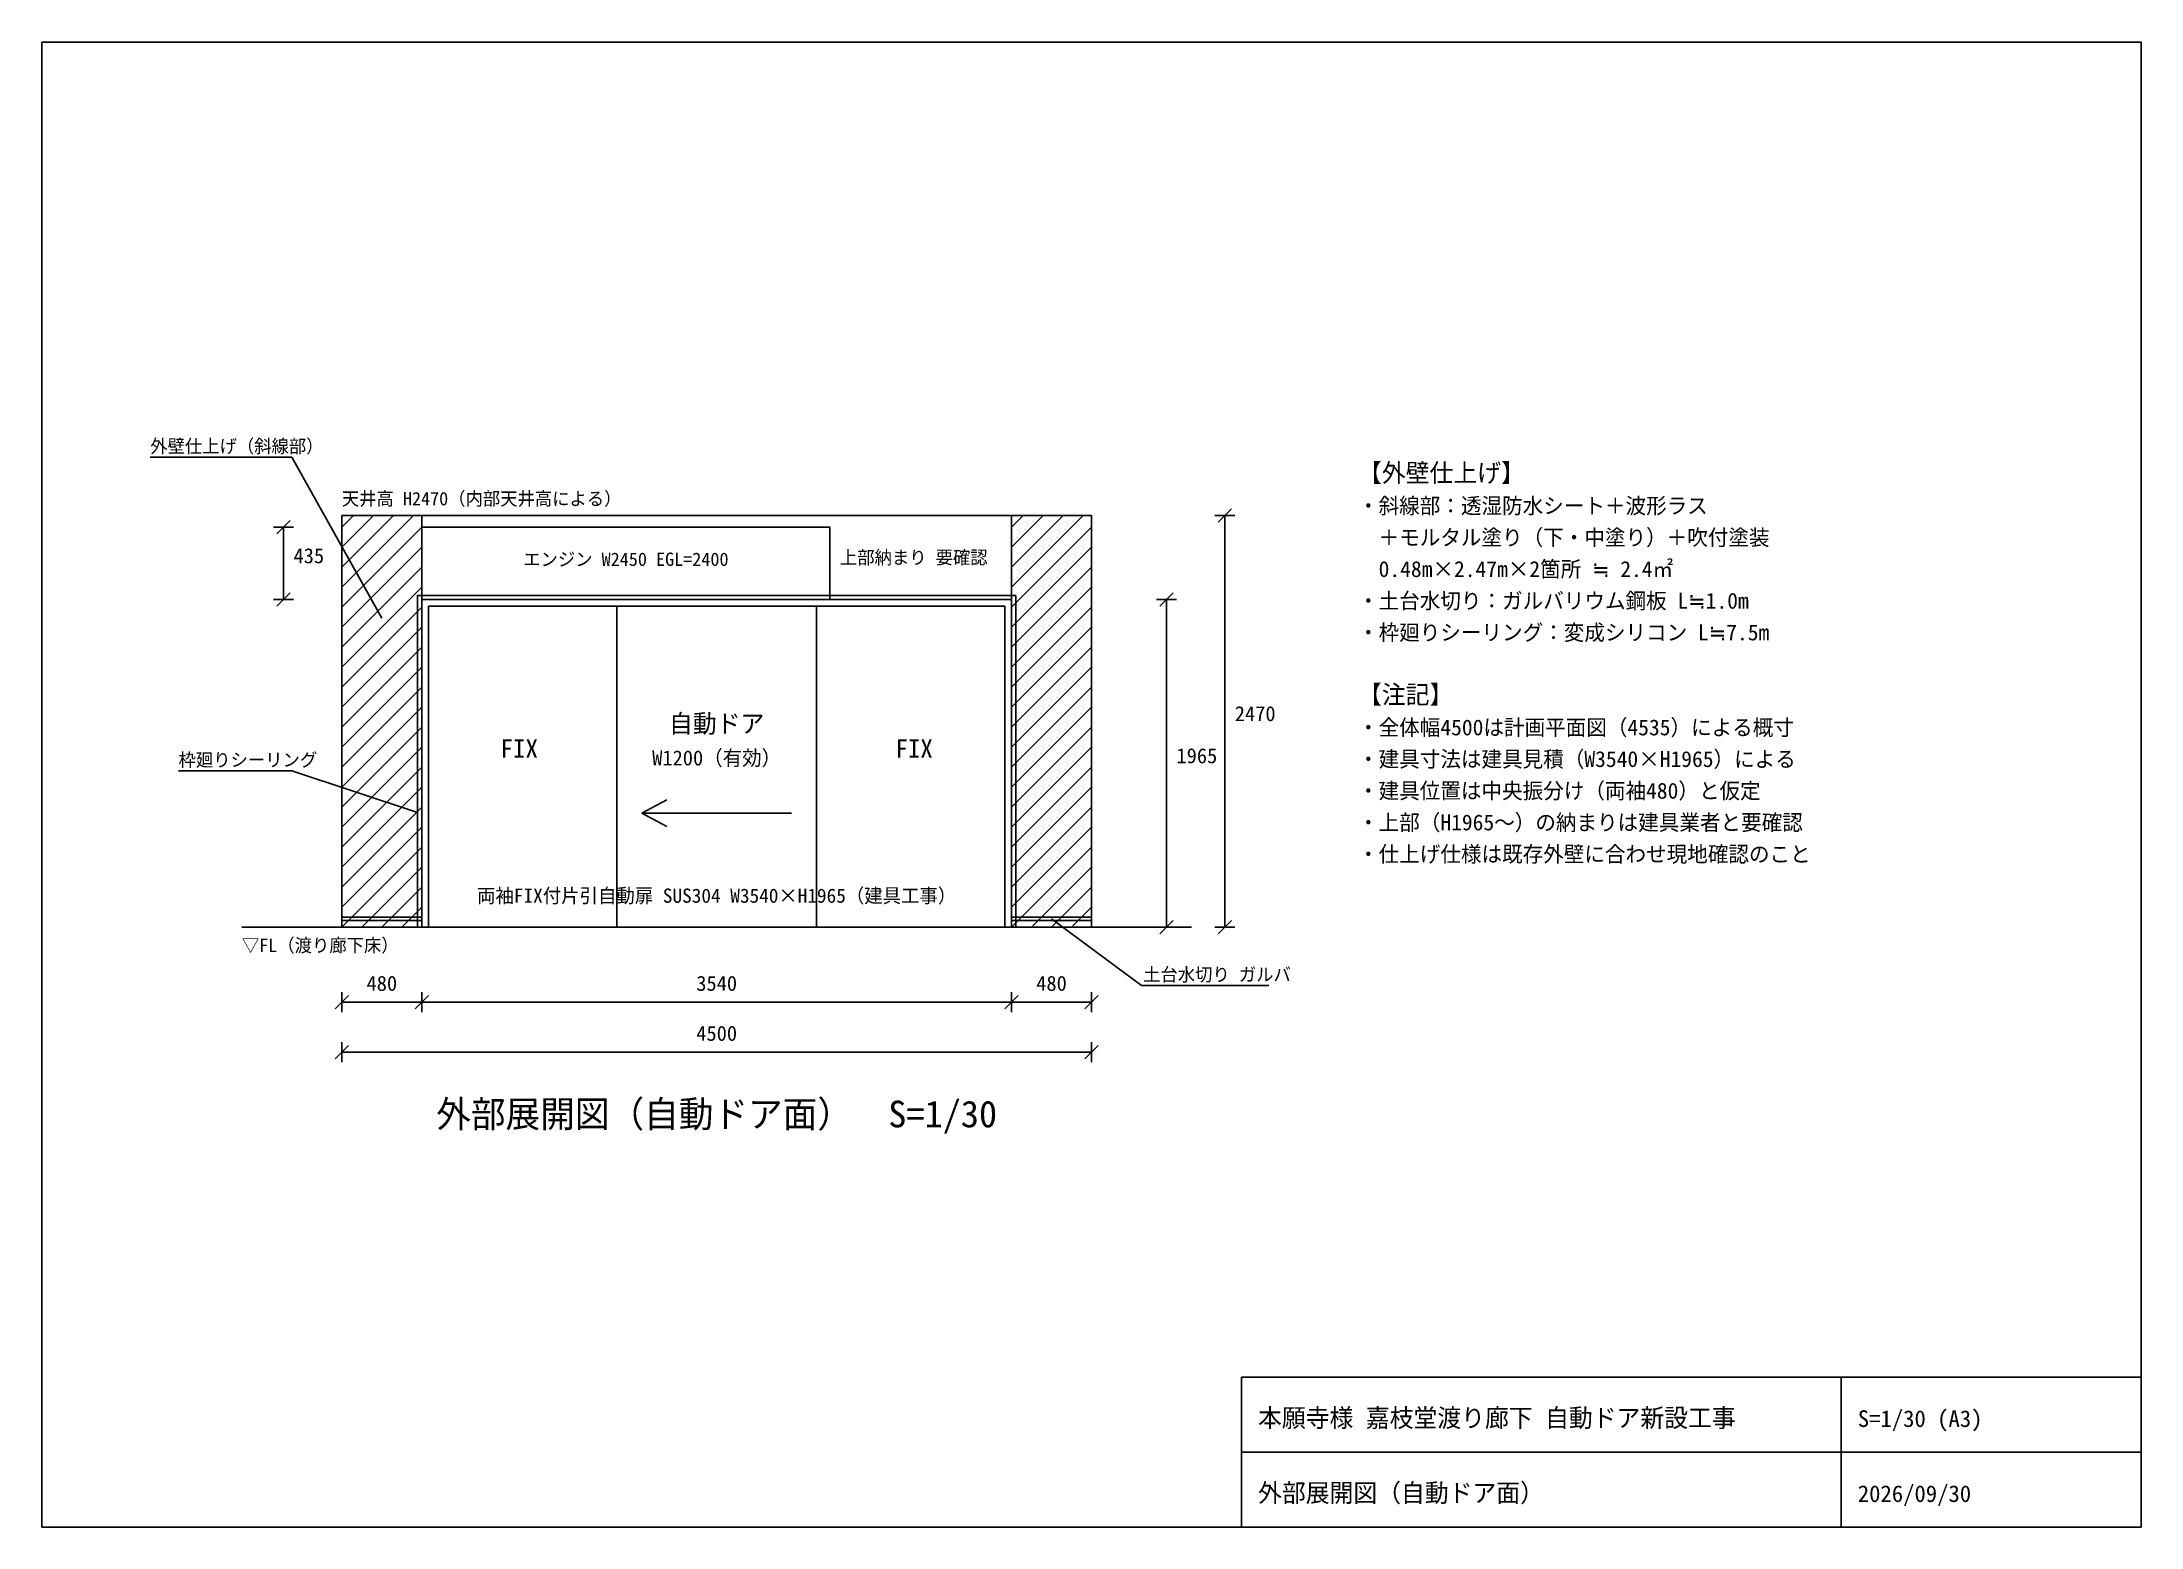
# Model space of a CAD drawing. Extents: x 0 to 12600, y 0 to 8910.
import ezdxf
from ezdxf.enums import TextEntityAlignment as Align

# ---------------------------------------------------------------- set-up
doc = ezdxf.new("R2010")
doc.units = 0
doc.linetypes.add('DASHED', pattern=[1.524, 1.27, -0.254])

msp = doc.modelspace()

# ---------------------------------------------------------------- linework, layer by layer
at = {"color": 7, "linetype": 'CONTINUOUS'}
for p, q in [((12600, 8910), (0, 8910)), ((0, 8910), (0, 0)), ((12600, 0), (12600, 8910)), ((1500, 6420), (650, 6420)), ((2040, 5452.5), (1500, 6420)), ((6300, 6070), (1800, 6070)), ((1800, 6070), (1800, 3600)), ((6300, 3600), (6300, 6070)), ((1500, 4537.8), (820, 4537.8)), ((2255, 4287.8), (1500, 4537.8)), ((1200, 3600), (6900, 3600)), ((1800, 3600), (6300, 3600)), ((6060, 3650), (6600, 3250)), ((6600, 3250), (7365, 3250)), ((7200, 900), (12600, 900)), ((7200, 0), (7200, 900)), ((10800, 0), (10800, 900)), ((7200, 450), (12600, 450)), ((0, 0), (12600, 0)), ((7200, 0), (12600, 0))]:
    msp.add_line(p, q, dxfattribs=at)
at = {"color": 3, "linetype": 'CONTINUOUS'}
for p, q in [((1800, 5640), (2230, 6070)), ((1800, 5760), (2110, 6070)), ((1800, 5880), (1990, 6070)), ((1800, 6000), (1870, 6070)), ((5820, 5640), (6250, 6070)), ((5820, 5760), (6130, 6070)), ((5820, 5880), (6010, 6070)), ((5820, 6000), (5890, 6070)), ((7040, 6070), (7160, 6070)), ((7060, 6030), (7140, 6110)), ((7100, 3600), (7100, 6070)), ((1390, 6000), (1510, 6000)), ((1410, 5960), (1490, 6040)), ((1450, 5565), (1450, 6000)), ((1800, 5520), (2280, 6000)), ((5820, 5520), (6300, 6000)), ((1800, 5400), (2280, 5880)), ((5820, 5400), (6300, 5880)), ((1800, 5280), (2280, 5760)), ((5820, 5280), (6300, 5760)), ((1390, 5565), (1510, 5565)), ((1410, 5525), (1490, 5605)), ((1800, 5160), (2280, 5640)), ((5820, 5160), (6300, 5640)), ((6690, 5565), (6810, 5565)), ((6710, 5525), (6790, 5605)), ((6750, 3600), (6750, 5565)), ((1800, 5040), (2280, 5520)), ((5820, 5040), (6300, 5520)), ((1800, 4920), (2280, 5400)), ((5820, 4920), (6300, 5400)), ((1800, 4800), (2280, 5280)), ((5820, 4800), (6300, 5280)), ((1800, 4680), (2280, 5160)), ((1800, 4560), (2280, 5040)), ((5820, 4680), (6300, 5160)), ((5820, 4560), (6300, 5040)), ((1800, 4440), (2280, 4920)), ((5820, 4440), (6300, 4920)), ((1800, 4320), (2280, 4800)), ((5820, 4320), (6300, 4800)), ((1800, 4200), (2280, 4680)), ((5820, 4200), (6300, 4680)), ((1800, 4080), (2280, 4560)), ((5820, 4080), (6300, 4560)), ((1800, 3960), (2280, 4440)), ((5820, 3960), (6300, 4440)), ((1800, 3840), (2280, 4320)), ((5820, 3840), (6300, 4320)), ((1800, 3720), (2280, 4200)), ((5820, 3720), (6300, 4200)), ((1800, 3600), (2280, 4080)), ((5820, 3600), (6300, 4080)), ((1920, 3600), (2280, 3960)), ((5940, 3600), (6300, 3960)), ((2040, 3600), (2280, 3840)), ((6060, 3600), (6300, 3840)), ((2160, 3600), (2280, 3720)), ((6180, 3600), (6300, 3720)), ((6690, 3600), (6810, 3600)), ((6710, 3560), (6790, 3640)), ((7040, 3600), (7160, 3600)), ((7060, 3560), (7140, 3640)), ((1760, 3110), (1840, 3190)), ((1800, 3210), (1800, 3090)), ((1800, 3150), (2280, 3150)), ((2240, 3110), (2320, 3190)), ((2240, 3110), (2320, 3190)), ((2280, 3210), (2280, 3090)), ((2280, 3210), (2280, 3090)), ((2280, 3150), (5820, 3150)), ((5780, 3110), (5860, 3190)), ((5780, 3110), (5860, 3190)), ((5820, 3210), (5820, 3090)), ((5820, 3210), (5820, 3090)), ((5820, 3150), (6300, 3150)), ((6260, 3110), (6340, 3190)), ((6300, 3210), (6300, 3090)), ((1800, 2910), (1800, 2790)), ((6300, 2910), (6300, 2790)), ((1760, 2810), (1840, 2890)), ((1800, 2850), (6300, 2850)), ((6260, 2810), (6340, 2890))]:
    msp.add_line(p, q, dxfattribs=at)
at = {"color": 6, "linetype": 'DASHED'}
for p, q in [((5820, 6070), (2280, 6070)), ((2280, 6070), (2280, 5565)), ((5820, 5565), (5820, 6070)), ((4730, 6000), (2280, 6000)), ((2280, 6000), (2280, 5565)), ((4730, 5565), (4730, 6000)), ((2280, 5565), (5820, 5565)), ((2280, 5565), (4730, 5565))]:
    msp.add_line(p, q, dxfattribs=at)
at = {"color": 1, "linetype": 'DASHED'}
for p, q in [((2255, 3600), (2255, 5590)), ((2255, 5590), (5845, 5590)), ((5845, 5590), (5845, 3600))]:
    msp.add_line(p, q, dxfattribs=at)
at = {"color": 5, "linetype": 'CONTINUOUS'}
for p, q in [((5820, 5565), (2280, 5565)), ((2280, 5565), (2280, 3600)), ((5820, 3600), (5820, 5565)), ((5780, 5525), (2320, 5525)), ((2320, 5525), (2320, 3600)), ((3450, 3600), (3450, 5525)), ((4650, 3600), (4650, 5525)), ((5780, 3600), (5780, 5525)), ((3600, 4282.5), (3750, 4362.5)), ((4500, 4282.5), (3600, 4282.5)), ((3600, 4282.5), (3750, 4202.5)), ((2280, 3600), (5820, 3600)), ((2320, 3600), (5780, 3600))]:
    msp.add_line(p, q, dxfattribs=at)
at = {"color": 4, "linetype": 'CONTINUOUS'}
for p, q in [((1800, 3660), (2280, 3660)), ((5820, 3660), (6300, 3660)), ((1800, 3640), (2280, 3640)), ((5820, 3640), (6300, 3640))]:
    msp.add_line(p, q, dxfattribs=at)

# ---------------------------------------------------------------- texts
at = {"color": 7}
for s, height, p in [('外壁仕上げ（斜線部）', 80, (650, 6445)), ('【外壁仕上げ】', 110, (7900, 6270)), ('天井高 H2470（内部天井高による）', 80, (1800, 6130)), ('・斜線部：透湿防水シート＋波形ラス', 95, (7900, 6080)), ('\u3000＋モルタル塗り（下・中塗り）＋吹付塗装', 95, (7900, 5890)), ('435', 90, (1510, 5782.5)), ('上部納まり 要確認', 80, (4790, 5777.5)), ('\u30000.48m×2.47m×2箇所 ≒ 2.4㎡', 95, (7900, 5700)), ('・土台水切り：ガルバリウム鋼板 L≒1.0m', 95, (7900, 5510)), ('・枠廻りシーリング：変成シリコン L≒7.5m', 95, (7900, 5320)), ('【注記】', 110, (7900, 4940)), ('2470', 90, (7160, 4835)), ('・全体幅4500は計画平面図（4535）による概寸', 95, (7900, 4750)), ('1965', 90, (6810, 4582.5)), ('・建具寸法は建具見積（W3540×H1965）による', 95, (7900, 4560)), ('枠廻りシーリング', 80, (820, 4562.8)), ('・建具位置は中央振分け（両袖480）と仮定', 95, (7900, 4370)), ('・上部（H1965～）の納まりは建具業者と要確認', 95, (7900, 4180)), ('・仕上げ仕様は既存外壁に合わせ現地確認のこと', 95, (7900, 3990)), ('▽FL（渡り廊下床）', 80, (1200, 3450)), ('土台水切り ガルバ', 80, (6610, 3275)), ('本願寺様 嘉枝堂渡り廊下 自動ドア新設工事', 110, (7300, 600)), ('S=1/30 (A3)', 100, (10900, 600)), ('外部展開図（自動ドア面）', 110, (7300, 150)), ('2026/09/30', 100, (10900, 150))]:
    msp.add_text(s, height=height, dxfattribs=at).set_placement(p)
for s, height, p in [('エンジン W2450 EGL=2400', 80, (3505, 5742.5)), ('自動ドア', 110, (4050, 4732.5)), ('FIX', 110, (2865, 4582.5)), ('W1200（有効）', 90, (4050, 4542.5)), ('FIX', 110, (5235, 4582.5)), ('両袖FIX付片引自動扉 SUS304 W3540×H1965（建具工事）', 85, (4050, 3720)), ('480', 90, (2040, 3190)), ('3540', 90, (4050, 3190)), ('480', 90, (6060, 3190)), ('4500', 90, (4050, 2890)), ('外部展開図（自動ドア面）  S=1/30', 160, (4050, 2350))]:
    msp.add_text(s, height=height, dxfattribs=at).set_placement(p, align=Align.BOTTOM_CENTER)

doc.saveas('drawing.dxf')
